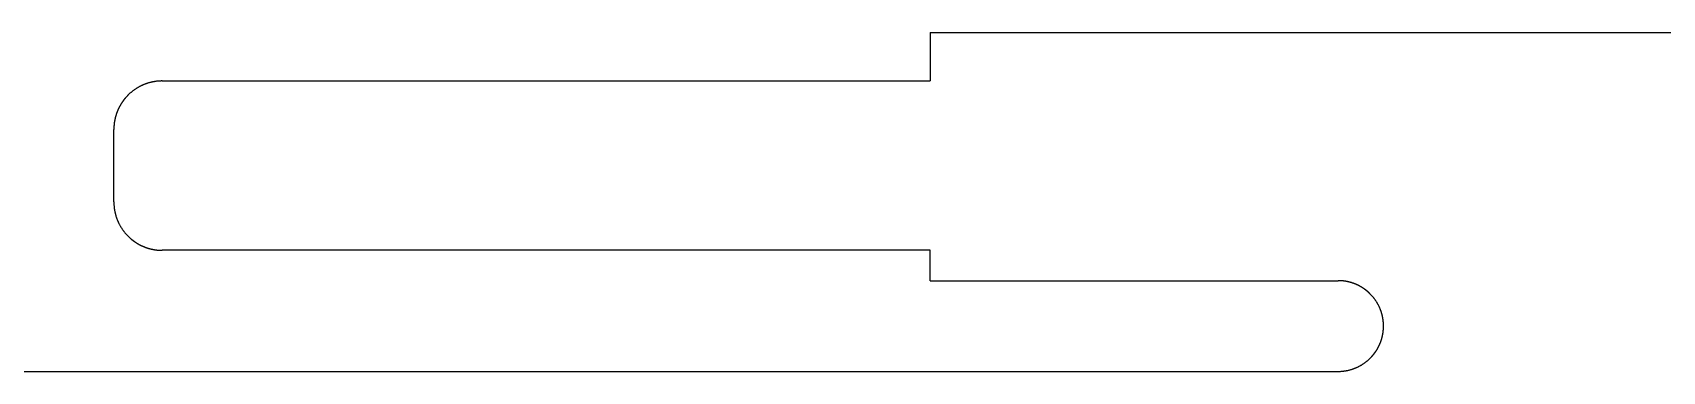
# Model space of a CAD drawing. Header units: millimetres. Extents: x -11 to 340, y -118 to 18.
# Drawn here: x 134.46 to 161.41, y 12.28 to 17.88 of the extents above; entities that cross this region are included whole.
import ezdxf

# ---------------------------------------------------------------- set-up
doc = ezdxf.new("R2010")
doc.units = ezdxf.units.MM
doc.header["$MEASUREMENT"] = 0
doc.layers.add('BLACK', color=7, linetype='CONTINUOUS')

msp = doc.modelspace()

# ---------------------------------------------------------------- linework, layer by layer
at = {"layer": 'BLACK', "linetype": 'Continuous'}
for p, q in [((149.3, 17.882529), (149.3, 17.082529)), ((149.3, 17.882529), (179.3, 17.882529)), ((136.216927, 16.985022), (136.209935, 16.981156)), ((136.223955, 16.988817), (136.216927, 16.985022)), ((136.231019, 16.992541), (136.223955, 16.988817)), ((136.238118, 16.996192), (136.231019, 16.992541)), ((136.245252, 16.999772), (136.238118, 16.996192)), ((136.25242, 17.00328), (136.245252, 16.999772)), ((136.259621, 17.006714), (136.25242, 17.00328)), ((136.266854, 17.010076), (136.259621, 17.006714)), ((136.274119, 17.013364), (136.266854, 17.010076)), ((136.281416, 17.016579), (136.274119, 17.013364)), ((136.288743, 17.01972), (136.281416, 17.016579)), ((136.2961, 17.022786), (136.288743, 17.01972)), ((136.303486, 17.025779), (136.2961, 17.022786)), ((136.310901, 17.028696), (136.303486, 17.025779)), ((136.318343, 17.031539), (136.310901, 17.028696)), ((136.325813, 17.034307), (136.318343, 17.031539)), ((136.33331, 17.036999), (136.325813, 17.034307)), ((136.340832, 17.039616), (136.33331, 17.036999)), ((136.34838, 17.042157), (136.340832, 17.039616)), ((136.355953, 17.044622), (136.34838, 17.042157)), ((136.36355, 17.047011), (136.355953, 17.044622)), ((136.37117, 17.049323), (136.36355, 17.047011)), ((136.378814, 17.051559), (136.37117, 17.049323)), ((136.38648, 17.053718), (136.378814, 17.051559)), ((136.394167, 17.055801), (136.38648, 17.053718)), ((136.401876, 17.057806), (136.394167, 17.055801)), ((136.409606, 17.059734), (136.401876, 17.057806)), ((136.417356, 17.061585), (136.409606, 17.059734)), ((136.425125, 17.063358), (136.417356, 17.061585)), ((136.432913, 17.065054), (136.425125, 17.063358)), ((136.44072, 17.066672), (136.432913, 17.065054)), ((136.448545, 17.068212), (136.44072, 17.066672)), ((136.456388, 17.069674), (136.448545, 17.068212)), ((136.464247, 17.071058), (136.456388, 17.069674)), ((136.472123, 17.072364), (136.464247, 17.071058)), ((136.480015, 17.073591), (136.472123, 17.072364)), ((136.487922, 17.07474), (136.480015, 17.073591)), ((136.495845, 17.07581), (136.487922, 17.07474)), ((136.503782, 17.076802), (136.495845, 17.07581)), ((136.511733, 17.077715), (136.503782, 17.076802)), ((136.519697, 17.078549), (136.511733, 17.077715)), ((136.527675, 17.079304), (136.519697, 17.078549)), ((136.535666, 17.07998), (136.527675, 17.079304)), ((136.543669, 17.080576), (136.535666, 17.07998)), ((136.551684, 17.081094), (136.543669, 17.080576)), ((136.55971, 17.081532), (136.551684, 17.081094)), ((136.567747, 17.081891), (136.55971, 17.081532)), ((136.575796, 17.08217), (136.567747, 17.081891)), ((136.583854, 17.082369), (136.575796, 17.08217)), ((136.591922, 17.082489), (136.583854, 17.082369)), ((136.6, 17.082529), (136.591922, 17.082489)), ((136.6, 17.082529), (149.3, 17.082529)), ((135.926695, 16.714751), (135.924538, 16.711379)), ((135.928869, 16.718113), (135.926695, 16.714751)), ((135.93106, 16.721464), (135.928869, 16.718113)), ((135.933269, 16.724805), (135.93106, 16.721464)), ((135.935494, 16.728134), (135.933269, 16.724805)), ((135.937736, 16.731453), (135.935494, 16.728134)), ((135.939994, 16.73476), (135.937736, 16.731453)), ((135.94227, 16.738058), (135.939994, 16.73476)), ((135.944562, 16.741343), (135.94227, 16.738058)), ((135.946871, 16.744618), (135.944562, 16.741343)), ((135.949196, 16.747881), (135.946871, 16.744618)), ((135.951538, 16.751133), (135.949196, 16.747881)), ((135.953896, 16.754373), (135.951538, 16.751133)), ((135.95627, 16.757602), (135.953896, 16.754373)), ((135.958661, 16.760819), (135.95627, 16.757602)), ((135.961068, 16.764025), (135.958661, 16.760819)), ((135.963491, 16.767218), (135.961068, 16.764025)), ((135.96593, 16.7704), (135.963491, 16.767218)), ((135.968385, 16.773569), (135.96593, 16.7704)), ((135.970856, 16.776727), (135.968385, 16.773569)), ((135.973343, 16.779873), (135.970856, 16.776727)), ((135.975846, 16.783006), (135.973343, 16.779873)), ((135.978364, 16.786127), (135.975846, 16.783006)), ((135.980899, 16.789235), (135.978364, 16.786127)), ((135.983448, 16.792331), (135.980899, 16.789235)), ((135.986014, 16.795415), (135.983448, 16.792331)), ((135.988594, 16.798485), (135.986014, 16.795415)), ((135.991191, 16.801543), (135.988594, 16.798485)), ((135.993802, 16.804588), (135.991191, 16.801543)), ((135.996429, 16.80762), (135.993802, 16.804588)), ((135.999071, 16.810639), (135.996429, 16.80762)), ((136.001728, 16.813645), (135.999071, 16.810639)), ((136.0044, 16.816638), (136.001728, 16.813645)), ((136.007087, 16.819617), (136.0044, 16.816638)), ((136.009789, 16.822583), (136.007087, 16.819617)), ((136.012506, 16.825536), (136.009789, 16.822583)), ((136.015237, 16.828475), (136.012506, 16.825536)), ((136.017984, 16.831401), (136.015237, 16.828475)), ((136.020744, 16.834312), (136.017984, 16.831401)), ((136.02352, 16.83721), (136.020744, 16.834312)), ((136.026309, 16.840095), (136.02352, 16.83721)), ((136.029113, 16.842965), (136.026309, 16.840095)), ((136.031931, 16.845821), (136.029113, 16.842965)), ((136.03761, 16.851491), (136.031931, 16.845821)), ((136.043346, 16.857104), (136.03761, 16.851491)), ((136.049136, 16.86266), (136.043346, 16.857104)), ((136.054982, 16.868157), (136.049136, 16.86266)), ((136.060881, 16.873595), (136.054982, 16.868157)), ((136.066834, 16.878974), (136.060881, 16.873595)), ((136.07284, 16.884292), (136.066834, 16.878974)), ((136.078898, 16.889551), (136.07284, 16.884292)), ((136.085007, 16.894747), (136.078898, 16.889551)), ((136.091168, 16.899882), (136.085007, 16.894747)), ((136.097378, 16.904955), (136.091168, 16.899882)), ((136.103638, 16.909965), (136.097378, 16.904955)), ((136.109946, 16.914911), (136.103638, 16.909965)), ((136.116302, 16.919793), (136.109946, 16.914911)), ((136.122706, 16.924611), (136.116302, 16.919793)), ((136.129156, 16.929364), (136.122706, 16.924611)), ((136.135653, 16.934051), (136.129156, 16.929364)), ((136.142194, 16.938673), (136.135653, 16.934051)), ((136.14878, 16.943227), (136.142194, 16.938673)), ((136.155409, 16.947715), (136.14878, 16.943227)), ((136.162082, 16.952136), (136.155409, 16.947715)), ((136.168797, 16.956489), (136.162082, 16.952136)), ((136.175553, 16.960773), (136.168797, 16.956489)), ((136.182351, 16.964989), (136.175553, 16.960773)), ((136.189188, 16.969135), (136.182351, 16.964989)), ((136.196065, 16.973212), (136.189188, 16.969135)), ((136.202981, 16.977219), (136.196065, 16.973212)), ((136.209935, 16.981156), (136.202981, 16.977219)), ((135.816843, 16.446614), (135.816038, 16.442703)), ((135.817667, 16.450518), (135.816843, 16.446614)), ((135.818511, 16.454419), (135.817667, 16.450518)), ((135.819374, 16.458313), (135.818511, 16.454419)), ((135.820257, 16.462205), (135.819374, 16.458313)), ((135.821159, 16.46609), (135.820257, 16.462205)), ((135.82208, 16.469972), (135.821159, 16.46609)), ((135.823021, 16.473846), (135.82208, 16.469972)), ((135.823981, 16.477718), (135.823021, 16.473846)), ((135.824961, 16.481583), (135.823981, 16.477718)), ((135.82596, 16.485444), (135.824961, 16.481583)), ((135.826978, 16.489298), (135.82596, 16.485444)), ((135.828015, 16.493149), (135.826978, 16.489298)), ((135.829072, 16.496992), (135.828015, 16.493149)), ((135.830148, 16.500832), (135.829072, 16.496992)), ((135.831243, 16.504664), (135.830148, 16.500832)), ((135.832358, 16.508493), (135.831243, 16.504664)), ((135.833491, 16.512314), (135.832358, 16.508493)), ((135.834644, 16.516131), (135.833491, 16.512314)), ((135.835816, 16.51994), (135.834644, 16.516131)), ((135.837007, 16.523746), (135.835816, 16.51994)), ((135.838217, 16.527543), (135.837007, 16.523746)), ((135.839447, 16.531336), (135.838217, 16.527543)), ((135.840695, 16.535121), (135.839447, 16.531336)), ((135.841962, 16.538902), (135.840695, 16.535121)), ((135.843248, 16.542674), (135.841962, 16.538902)), ((135.844554, 16.546442), (135.843248, 16.542674)), ((135.845878, 16.550201), (135.844554, 16.546442)), ((135.847221, 16.553956), (135.845878, 16.550201)), ((135.848583, 16.557703), (135.847221, 16.553956)), ((135.849964, 16.561444), (135.848583, 16.557703)), ((135.851364, 16.565177), (135.849964, 16.561444)), ((135.852782, 16.568905), (135.851364, 16.565177)), ((135.854219, 16.572624), (135.852782, 16.568905)), ((135.855676, 16.576338), (135.854219, 16.572624)), ((135.85715, 16.580042), (135.855676, 16.576338)), ((135.858644, 16.583742), (135.85715, 16.580042)), ((135.860156, 16.587432), (135.858644, 16.583742)), ((135.861687, 16.591117), (135.860156, 16.587432)), ((135.863236, 16.594793), (135.861687, 16.591117)), ((135.864804, 16.598462), (135.863236, 16.594793)), ((135.86639, 16.602123), (135.864804, 16.598462)), ((135.867995, 16.605777), (135.86639, 16.602123)), ((135.869618, 16.609422), (135.867995, 16.605777)), ((135.87126, 16.613061), (135.869618, 16.609422)), ((135.87292, 16.61669), (135.87126, 16.613061)), ((135.874598, 16.620313), (135.87292, 16.61669)), ((135.876295, 16.623926), (135.874598, 16.620313)), ((135.87801, 16.627532), (135.876295, 16.623926)), ((135.879743, 16.631129), (135.87801, 16.627532)), ((135.881495, 16.634719), (135.879743, 16.631129)), ((135.883264, 16.638298), (135.881495, 16.634719)), ((135.885052, 16.641871), (135.883264, 16.638298)), ((135.886857, 16.645434), (135.885052, 16.641871)), ((135.888681, 16.648989), (135.886857, 16.645434)), ((135.890522, 16.652534), (135.888681, 16.648989)), ((135.892382, 16.656071), (135.890522, 16.652534)), ((135.894259, 16.659599), (135.892382, 16.656071)), ((135.896155, 16.663118), (135.894259, 16.659599)), ((135.898068, 16.666627), (135.896155, 16.663118)), ((135.899999, 16.670128), (135.898068, 16.666627)), ((135.901948, 16.673619), (135.899999, 16.670128)), ((135.903914, 16.677101), (135.901948, 16.673619)), ((135.905898, 16.680572), (135.903914, 16.677101)), ((135.9079, 16.684036), (135.905898, 16.680572)), ((135.909918, 16.687488), (135.9079, 16.684036)), ((135.911955, 16.690931), (135.909918, 16.687488)), ((135.914008, 16.694364), (135.911955, 16.690931)), ((135.91608, 16.697788), (135.914008, 16.694364)), ((135.918168, 16.7012), (135.91608, 16.697788)), ((135.920274, 16.704604), (135.918168, 16.7012)), ((135.922397, 16.707996), (135.920274, 16.704604)), ((135.924538, 16.711379), (135.922397, 16.707996)), ((135.800014, 16.287302), (135.8, 16.283257)), ((135.8, 16.283257), (135.8, 16.282529)), ((135.8, 15.082529), (135.8, 16.282529)), ((135.800048, 16.291343), (135.800014, 16.287302)), ((135.800101, 16.295384), (135.800048, 16.291343)), ((135.800175, 16.29942), (135.800101, 16.295384)), ((135.800268, 16.303456), (135.800175, 16.29942)), ((135.800382, 16.307487), (135.800268, 16.303456)), ((135.800515, 16.311518), (135.800382, 16.307487)), ((135.800669, 16.315544), (135.800515, 16.311518)), ((135.800842, 16.31957), (135.800669, 16.315544)), ((135.801036, 16.32359), (135.800842, 16.31957)), ((135.801249, 16.327611), (135.801036, 16.32359)), ((135.801482, 16.331625), (135.801249, 16.327611)), ((135.801735, 16.33564), (135.801482, 16.331625)), ((135.802008, 16.339649), (135.801735, 16.33564)), ((135.802301, 16.343657), (135.802008, 16.339649)), ((135.802613, 16.34766), (135.802301, 16.343657)), ((135.802946, 16.351663), (135.802613, 16.34766)), ((135.803298, 16.35566), (135.802946, 16.351663)), ((135.80367, 16.359656), (135.803298, 16.35566)), ((135.804062, 16.363646), (135.80367, 16.359656)), ((135.804474, 16.367635), (135.804062, 16.363646)), ((135.804905, 16.371619), (135.804474, 16.367635)), ((135.805356, 16.375602), (135.804905, 16.371619)), ((135.805827, 16.379578), (135.805356, 16.375602)), ((135.806318, 16.383554), (135.805827, 16.379578)), ((135.806828, 16.387524), (135.806318, 16.383554)), ((135.807358, 16.391492), (135.806828, 16.387524)), ((135.807908, 16.395454), (135.807358, 16.391492)), ((135.808478, 16.399415), (135.807908, 16.395454)), ((135.809067, 16.40337), (135.808478, 16.399415)), ((135.809676, 16.407323), (135.809067, 16.40337)), ((135.810304, 16.41127), (135.809676, 16.407323)), ((135.810953, 16.415215), (135.810304, 16.41127)), ((135.81162, 16.419153), (135.810953, 16.415215)), ((135.812308, 16.42309), (135.81162, 16.419153)), ((135.813015, 16.427021), (135.812308, 16.42309)), ((135.813742, 16.430949), (135.813015, 16.427021)), ((135.814487, 16.434871), (135.813742, 16.430949)), ((135.815253, 16.43879), (135.814487, 16.434871)), ((135.816038, 16.442703), (135.815253, 16.43879)), ((135.8, 15.082529), (135.80004, 15.074451)), ((135.80004, 15.074451), (135.80016, 15.066383)), ((135.80016, 15.066383), (135.800359, 15.058325)), ((135.800359, 15.058325), (135.800638, 15.050276)), ((135.800638, 15.050276), (135.800997, 15.042239)), ((135.800997, 15.042239), (135.801435, 15.034213)), ((135.801435, 15.034213), (135.801953, 15.026198)), ((135.801953, 15.026198), (135.802549, 15.018195)), ((135.802549, 15.018195), (135.803225, 15.010204)), ((135.803225, 15.010204), (135.80398, 15.002226)), ((135.80398, 15.002226), (135.804814, 14.994262)), ((135.804814, 14.994262), (135.805727, 14.986311)), ((135.805727, 14.986311), (135.806719, 14.978374)), ((135.806719, 14.978374), (135.807789, 14.970451)), ((135.807789, 14.970451), (135.808938, 14.962544)), ((135.808938, 14.962544), (135.810165, 14.954652)), ((135.810165, 14.954652), (135.811471, 14.946776)), ((135.811471, 14.946776), (135.812855, 14.938917)), ((135.812855, 14.938917), (135.814317, 14.931074)), ((135.814317, 14.931074), (135.815857, 14.923249)), ((135.815857, 14.923249), (135.817475, 14.915442)), ((135.817475, 14.915442), (135.819171, 14.907654)), ((135.819171, 14.907654), (135.820944, 14.899884)), ((135.820944, 14.899884), (135.822795, 14.892135)), ((135.822795, 14.892135), (135.824723, 14.884405)), ((135.824723, 14.884405), (135.826728, 14.876696)), ((135.826728, 14.876696), (135.828811, 14.869008)), ((135.828811, 14.869008), (135.83097, 14.861343)), ((135.83097, 14.861343), (135.833206, 14.853699)), ((135.833206, 14.853699), (135.835518, 14.846079)), ((135.835518, 14.846079), (135.837907, 14.838482)), ((135.837907, 14.838482), (135.840372, 14.830909)), ((135.840372, 14.830909), (135.842913, 14.823361)), ((135.842913, 14.823361), (135.84553, 14.815839)), ((135.84553, 14.815839), (135.848222, 14.808342)), ((135.848222, 14.808342), (135.85099, 14.800872)), ((135.85099, 14.800872), (135.853833, 14.79343)), ((135.853833, 14.79343), (135.85675, 14.786015)), ((135.85675, 14.786015), (135.859743, 14.778629)), ((135.859743, 14.778629), (135.862809, 14.771272)), ((135.862809, 14.771272), (135.86595, 14.763945)), ((135.86595, 14.763945), (135.869165, 14.756648)), ((135.869165, 14.756648), (135.872453, 14.749383)), ((135.872453, 14.749383), (135.875815, 14.74215)), ((135.875815, 14.74215), (135.879249, 14.734949)), ((135.879249, 14.734949), (135.882757, 14.727781)), ((135.882757, 14.727781), (135.886337, 14.720647)), ((135.886337, 14.720647), (135.889988, 14.713548)), ((135.889988, 14.713548), (135.893712, 14.706484)), ((135.893712, 14.706484), (135.897507, 14.699456)), ((135.897507, 14.699456), (135.901373, 14.692464)), ((135.901373, 14.692464), (135.90531, 14.68551)), ((135.90531, 14.68551), (135.909317, 14.678594)), ((135.909317, 14.678594), (135.913394, 14.671717)), ((135.913394, 14.671717), (135.91754, 14.66488)), ((135.91754, 14.66488), (135.921756, 14.658082)), ((135.921756, 14.658082), (135.92604, 14.651326)), ((135.92604, 14.651326), (135.930393, 14.644611)), ((135.930393, 14.644611), (135.934814, 14.637938)), ((135.934814, 14.637938), (135.939301, 14.631309)), ((135.939301, 14.631309), (135.943856, 14.624723)), ((135.943856, 14.624723), (135.948478, 14.618182)), ((135.948478, 14.618182), (135.953165, 14.611685)), ((135.953165, 14.611685), (135.957918, 14.605235)), ((135.957918, 14.605235), (135.962736, 14.598832)), ((135.962736, 14.598832), (135.967618, 14.592475)), ((135.967618, 14.592475), (135.972564, 14.586167)), ((135.972564, 14.586167), (135.977574, 14.579907)), ((135.977574, 14.579907), (135.982647, 14.573697)), ((135.982647, 14.573697), (135.987782, 14.567537)), ((135.987782, 14.567537), (135.992978, 14.561427)), ((135.992978, 14.561427), (135.998236, 14.555369)), ((135.998236, 14.555369), (136.003555, 14.549363)), ((136.003555, 14.549363), (136.008934, 14.54341)), ((136.008934, 14.54341), (136.014372, 14.537511)), ((136.014372, 14.537511), (136.019869, 14.531665)), ((136.019869, 14.531665), (136.025425, 14.525875)), ((136.025425, 14.525875), (136.031038, 14.52014)), ((136.031038, 14.52014), (136.036708, 14.514461)), ((136.036708, 14.514461), (136.039564, 14.511642)), ((136.039564, 14.511642), (136.042434, 14.508838)), ((136.042434, 14.508838), (136.045318, 14.506049)), ((136.045318, 14.506049), (136.048217, 14.503273)), ((136.048217, 14.503273), (136.051128, 14.500513)), ((136.051128, 14.500513), (136.054054, 14.497766)), ((136.054054, 14.497766), (136.056993, 14.495035)), ((136.056993, 14.495035), (136.059946, 14.492318)), ((136.059946, 14.492318), (136.062912, 14.489616)), ((136.062912, 14.489616), (136.065891, 14.486929)), ((136.065891, 14.486929), (136.068884, 14.484257)), ((136.068884, 14.484257), (136.07189, 14.4816)), ((136.07189, 14.4816), (136.074909, 14.478958)), ((136.074909, 14.478958), (136.077941, 14.476331)), ((136.077941, 14.476331), (136.080986, 14.47372)), ((136.080986, 14.47372), (136.084044, 14.471123)), ((136.084044, 14.471123), (136.087114, 14.468543)), ((136.087114, 14.468543), (136.090198, 14.465977)), ((136.090198, 14.465977), (136.093294, 14.463428)), ((136.093294, 14.463428), (136.096402, 14.460893)), ((136.096402, 14.460893), (136.099523, 14.458375)), ((136.099523, 14.458375), (136.102656, 14.455872)), ((136.102656, 14.455872), (136.105802, 14.453385)), ((136.105802, 14.453385), (136.108959, 14.450914)), ((136.108959, 14.450914), (136.112129, 14.448459)), ((136.112129, 14.448459), (136.115311, 14.44602)), ((136.115311, 14.44602), (136.118504, 14.443597)), ((136.118504, 14.443597), (136.12171, 14.44119)), ((136.12171, 14.44119), (136.124927, 14.438799)), ((136.124927, 14.438799), (136.128156, 14.436425)), ((136.128156, 14.436425), (136.131396, 14.434067)), ((136.131396, 14.434067), (136.134648, 14.431725)), ((136.134648, 14.431725), (136.137911, 14.4294)), ((136.137911, 14.4294), (136.141186, 14.427091)), ((136.141186, 14.427091), (136.144471, 14.424799)), ((136.144471, 14.424799), (136.147769, 14.422523)), ((136.147769, 14.422523), (136.151076, 14.420265)), ((136.151076, 14.420265), (136.154395, 14.418023)), ((136.154395, 14.418023), (136.157724, 14.415798)), ((136.157724, 14.415798), (136.161065, 14.413589)), ((136.161065, 14.413589), (136.164416, 14.411398)), ((136.164416, 14.411398), (136.167778, 14.409224)), ((136.167778, 14.409224), (136.17115, 14.407067)), ((136.17115, 14.407067), (136.174533, 14.404926)), ((136.174533, 14.404926), (136.177925, 14.402804)), ((136.177925, 14.402804), (136.181329, 14.400697)), ((136.181329, 14.400697), (136.184741, 14.398609)), ((136.184741, 14.398609), (136.188165, 14.396538)), ((136.188165, 14.396538), (136.191598, 14.394484)), ((136.191598, 14.394484), (136.195041, 14.392447)), ((136.195041, 14.392447), (136.198493, 14.390429)), ((136.198493, 14.390429), (136.201957, 14.388427)), ((136.201957, 14.388427), (136.205428, 14.386443)), ((136.205428, 14.386443), (136.20891, 14.384477)), ((136.20891, 14.384477), (136.212401, 14.382528)), ((136.212401, 14.382528), (136.215902, 14.380597)), ((136.215902, 14.380597), (136.219411, 14.378684)), ((136.219411, 14.378684), (136.22293, 14.376789)), ((136.22293, 14.376789), (136.226457, 14.374911)), ((136.226457, 14.374911), (136.229995, 14.373051)), ((136.229995, 14.373051), (136.23354, 14.37121)), ((136.23354, 14.37121), (136.237095, 14.369386)), ((136.237095, 14.369386), (136.240658, 14.367581)), ((136.240658, 14.367581), (136.244231, 14.365793)), ((136.244231, 14.365793), (136.24781, 14.364024)), ((136.24781, 14.364024), (136.2514, 14.362272)), ((136.2514, 14.362272), (136.254997, 14.360539)), ((136.254997, 14.360539), (136.258603, 14.358824)), ((136.258603, 14.358824), (136.262216, 14.357127)), ((136.262216, 14.357127), (136.265839, 14.355449)), ((136.265839, 14.355449), (136.269468, 14.353789)), ((136.269468, 14.353789), (136.273107, 14.352147)), ((136.273107, 14.352147), (136.276752, 14.350524)), ((136.276752, 14.350524), (136.280406, 14.348919)), ((136.280406, 14.348919), (136.284067, 14.347333)), ((136.284067, 14.347333), (136.287736, 14.345765)), ((136.287736, 14.345765), (136.291412, 14.344216)), ((136.291412, 14.344216), (136.295097, 14.342685)), ((136.295097, 14.342685), (136.298787, 14.341173)), ((136.298787, 14.341173), (136.302487, 14.339679)), ((136.302487, 14.339679), (136.306191, 14.338205)), ((136.306191, 14.338205), (136.309905, 14.336748)), ((136.309905, 14.336748), (136.313624, 14.335311)), ((136.313624, 14.335311), (136.317352, 14.333893)), ((136.317352, 14.333893), (136.321085, 14.332493)), ((136.321085, 14.332493), (136.324826, 14.331112)), ((136.324826, 14.331112), (136.328573, 14.32975)), ((136.328573, 14.32975), (136.332328, 14.328407)), ((136.332328, 14.328407), (136.336087, 14.327083)), ((136.336087, 14.327083), (136.339855, 14.325777)), ((136.339855, 14.325777), (136.343627, 14.324491)), ((136.343627, 14.324491), (136.347408, 14.323224)), ((136.347408, 14.323224), (136.351193, 14.321976)), ((136.351193, 14.321976), (136.354986, 14.320746)), ((136.354986, 14.320746), (136.358783, 14.319536)), ((136.358783, 14.319536), (136.362589, 14.318345)), ((136.362589, 14.318345), (136.366398, 14.317173)), ((136.366398, 14.317173), (136.370215, 14.31602)), ((136.370215, 14.31602), (136.374036, 14.314887)), ((136.374036, 14.314887), (136.377865, 14.313772)), ((136.377865, 14.313772), (136.381697, 14.312677)), ((136.381697, 14.312677), (136.385537, 14.311601)), ((136.385537, 14.311601), (136.38938, 14.310544)), ((136.38938, 14.310544), (136.393231, 14.309507)), ((136.393231, 14.309507), (136.397085, 14.308489)), ((136.397085, 14.308489), (136.400946, 14.30749)), ((136.400946, 14.30749), (136.404811, 14.30651)), ((136.404811, 14.30651), (136.408683, 14.30555)), ((136.408683, 14.30555), (136.412557, 14.304609)), ((136.412557, 14.304609), (136.416439, 14.303688)), ((136.416439, 14.303688), (136.420324, 14.302786)), ((136.420324, 14.302786), (136.424216, 14.301903)), ((136.424216, 14.301903), (136.42811, 14.30104)), ((136.42811, 14.30104), (136.432012, 14.300196)), ((136.432012, 14.300196), (136.435915, 14.299372)), ((136.435915, 14.299372), (136.439826, 14.298567)), ((136.439826, 14.298567), (136.443739, 14.297782)), ((136.443739, 14.297782), (136.447658, 14.297016)), ((136.447658, 14.297016), (136.45158, 14.296271)), ((136.45158, 14.296271), (136.455508, 14.295544)), ((136.455508, 14.295544), (136.459439, 14.294837)), ((136.459439, 14.294837), (136.463376, 14.294149)), ((136.463376, 14.294149), (136.467314, 14.293482)), ((136.467314, 14.293482), (136.471259, 14.292833)), ((136.471259, 14.292833), (136.475206, 14.292205)), ((136.475206, 14.292205), (136.479159, 14.291596)), ((136.479159, 14.291596), (136.483114, 14.291007)), ((136.483114, 14.291007), (136.487075, 14.290437)), ((136.487075, 14.290437), (136.491037, 14.289887)), ((136.491037, 14.289887), (136.495005, 14.289357)), ((136.495005, 14.289357), (136.498975, 14.288847)), ((136.498975, 14.288847), (136.502951, 14.288356)), ((136.502951, 14.288356), (136.506927, 14.287885)), ((136.506927, 14.287885), (136.51091, 14.287434)), ((136.51091, 14.287434), (136.514894, 14.287003)), ((136.514894, 14.287003), (136.518883, 14.286591)), ((136.518883, 14.286591), (136.522873, 14.286199)), ((136.522873, 14.286199), (136.526869, 14.285827)), ((136.526869, 14.285827), (136.530866, 14.285475)), ((136.530866, 14.285475), (136.534869, 14.285142)), ((136.534869, 14.285142), (136.538872, 14.28483)), ((136.538872, 14.28483), (136.54288, 14.284537)), ((136.54288, 14.284537), (136.546889, 14.284264)), ((136.546889, 14.284264), (136.550904, 14.284011)), ((136.550904, 14.284011), (136.554919, 14.283778)), ((136.554919, 14.283778), (136.558939, 14.283565)), ((136.558939, 14.283565), (136.562959, 14.283371)), ((136.562959, 14.283371), (136.566985, 14.283198)), ((136.566985, 14.283198), (136.571011, 14.283044)), ((136.571011, 14.283044), (136.575042, 14.282911)), ((136.575042, 14.282911), (136.579073, 14.282797)), ((136.579073, 14.282797), (136.583109, 14.282704)), ((136.583109, 14.282704), (136.587145, 14.28263)), ((136.587145, 14.28263), (136.591186, 14.282577)), ((136.591186, 14.282577), (136.595227, 14.282543)), ((136.595227, 14.282543), (136.599272, 14.282529)), ((136.599272, 14.282529), (136.6, 14.282529)), ((149.3, 14.282529), (136.6, 14.282529)), ((149.3, 13.78), (149.3, 14.282529)), ((149.3, 13.78), (156.05, 13.78)), ((156.050797, 13.78), (156.05, 13.78)), ((156.054714, 13.779985), (156.050797, 13.78)), ((156.058626, 13.779951), (156.054714, 13.779985)), ((156.062539, 13.779897), (156.058626, 13.779951)), ((156.066447, 13.779823), (156.062539, 13.779897)), ((156.070354, 13.779729), (156.066447, 13.779823)), ((156.074257, 13.779615), (156.070354, 13.779729)), ((156.078159, 13.779481), (156.074257, 13.779615)), ((156.082056, 13.779327), (156.078159, 13.779481)), ((156.085954, 13.779153), (156.082056, 13.779327)), ((156.089846, 13.77896), (156.085954, 13.779153)), ((156.093737, 13.778746), (156.089846, 13.77896)), ((156.097623, 13.778512), (156.093737, 13.778746)), ((156.101509, 13.778259), (156.097623, 13.778512)), ((156.10539, 13.777986), (156.101509, 13.778259)), ((156.10927, 13.777692), (156.10539, 13.777986)), ((156.113144, 13.777379), (156.10927, 13.777692)), ((156.117018, 13.777047), (156.113144, 13.777379)), ((156.120886, 13.776694), (156.117018, 13.777047)), ((156.124753, 13.776321), (156.120886, 13.776694)), ((156.128614, 13.775929), (156.124753, 13.776321)), ((156.132475, 13.775517), (156.128614, 13.775929)), ((156.13633, 13.775085), (156.132475, 13.775517)), ((156.140183, 13.774634), (156.13633, 13.775085)), ((156.144031, 13.774162), (156.140183, 13.774634)), ((156.147878, 13.773671), (156.144031, 13.774162)), ((156.151718, 13.77316), (156.147878, 13.773671)), ((156.155558, 13.77263), (156.151718, 13.77316)), ((156.159391, 13.77208), (156.155558, 13.77263)), ((156.163222, 13.77151), (156.159391, 13.77208)), ((156.167048, 13.77092), (156.163222, 13.77151)), ((156.170871, 13.770311), (156.167048, 13.77092)), ((156.174689, 13.769682), (156.170871, 13.770311)), ((156.178504, 13.769034), (156.174689, 13.769682)), ((156.182313, 13.768366), (156.178504, 13.769034)), ((156.186121, 13.767678), (156.182313, 13.768366)), ((156.189921, 13.766971), (156.186121, 13.767678)), ((156.19372, 13.766244), (156.189921, 13.766971)), ((156.197512, 13.765498), (156.19372, 13.766244)), ((156.201301, 13.764732), (156.197512, 13.765498)), ((156.205084, 13.763947), (156.201301, 13.764732)), ((156.208865, 13.763142), (156.205084, 13.763947)), ((156.212638, 13.762318), (156.208865, 13.763142)), ((156.216409, 13.761474), (156.212638, 13.762318)), ((156.220173, 13.760611), (156.216409, 13.761474)), ((156.223934, 13.759728), (156.220173, 13.760611)), ((156.227688, 13.758826), (156.223934, 13.759728)), ((156.23144, 13.757904), (156.227688, 13.758826)), ((156.235183, 13.756964), (156.23144, 13.757904)), ((156.238924, 13.756004), (156.235183, 13.756964)), ((156.242658, 13.755024), (156.238924, 13.756004)), ((156.246388, 13.754025), (156.242658, 13.755024)), ((156.250111, 13.753008), (156.246388, 13.754025)), ((156.25383, 13.75197), (156.250111, 13.753008)), ((156.257542, 13.750914), (156.25383, 13.75197)), ((156.26125, 13.749838), (156.257542, 13.750914)), ((156.26495, 13.748743), (156.26125, 13.749838)), ((156.268647, 13.747629), (156.26495, 13.748743)), ((156.272336, 13.746496), (156.268647, 13.747629)), ((156.276021, 13.745343), (156.272336, 13.746496)), ((156.279697, 13.744172), (156.276021, 13.745343)), ((156.28337, 13.742981), (156.279697, 13.744172)), ((156.287035, 13.741772), (156.28337, 13.742981)), ((156.290695, 13.740543), (156.287035, 13.741772)), ((156.294347, 13.739296), (156.290695, 13.740543)), ((156.297994, 13.738029), (156.294347, 13.739296)), ((156.301633, 13.736744), (156.297994, 13.738029)), ((156.305268, 13.735439), (156.301633, 13.736744)), ((156.308894, 13.734116), (156.305268, 13.735439)), ((156.312515, 13.732774), (156.308894, 13.734116)), ((156.316127, 13.731413), (156.312515, 13.732774)), ((156.319734, 13.730033), (156.316127, 13.731413)), ((156.323332, 13.728635), (156.319734, 13.730033)), ((156.326926, 13.727218), (156.323332, 13.728635)), ((156.33051, 13.725782), (156.326926, 13.727218)), ((156.334088, 13.724327), (156.33051, 13.725782)), ((156.337658, 13.722854), (156.334088, 13.724327)), ((156.341222, 13.721362), (156.337658, 13.722854)), ((156.344777, 13.719852), (156.341222, 13.721362)), ((156.348326, 13.718323), (156.344777, 13.719852)), ((156.351865, 13.716776), (156.348326, 13.718323)), ((156.355399, 13.715209), (156.351865, 13.716776)), ((156.358922, 13.713625), (156.355399, 13.715209)), ((156.36244, 13.712022), (156.358922, 13.713625)), ((156.365948, 13.710402), (156.36244, 13.712022)), ((156.36945, 13.708762), (156.365948, 13.710402)), ((156.372941, 13.707105), (156.36945, 13.708762)), ((156.376426, 13.705428), (156.372941, 13.707105)), ((156.379901, 13.703735), (156.376426, 13.705428)), ((156.383369, 13.702022), (156.379901, 13.703735)), ((156.386827, 13.700292), (156.383369, 13.702022)), ((156.390278, 13.698543), (156.386827, 13.700292)), ((156.393719, 13.696777), (156.390278, 13.698543)), ((156.397153, 13.694993), (156.393719, 13.696777)), ((156.400576, 13.693191), (156.397153, 13.694993)), ((156.403991, 13.69137), (156.400576, 13.693191)), ((156.407396, 13.689533), (156.403991, 13.69137)), ((156.410793, 13.687676), (156.407396, 13.689533)), ((156.41418, 13.685803), (156.410793, 13.687676)), ((156.417558, 13.683912), (156.41418, 13.685803)), ((156.420926, 13.682003), (156.417558, 13.683912)), ((156.424286, 13.680076), (156.420926, 13.682003)), ((156.427634, 13.678132), (156.424286, 13.680076)), ((156.430974, 13.676171), (156.427634, 13.678132)), ((156.434303, 13.674192), (156.430974, 13.676171)), ((156.437624, 13.672195), (156.434303, 13.674192)), ((156.440933, 13.670182), (156.437624, 13.672195)), ((156.444233, 13.66815), (156.440933, 13.670182)), ((156.447522, 13.666102), (156.444233, 13.66815)), ((156.450802, 13.664037), (156.447522, 13.666102)), ((156.45407, 13.661954), (156.450802, 13.664037)), ((156.457329, 13.659854), (156.45407, 13.661954)), ((156.460577, 13.657738), (156.457329, 13.659854)), ((156.463814, 13.655604), (156.460577, 13.657738)), ((156.46704, 13.653454), (156.463814, 13.655604)), ((156.470256, 13.651286), (156.46704, 13.653454)), ((156.473461, 13.649102), (156.470256, 13.651286)), ((156.476655, 13.646901), (156.473461, 13.649102)), ((156.479837, 13.644684), (156.476655, 13.646901)), ((156.483009, 13.64245), (156.479837, 13.644684)), ((156.486169, 13.6402), (156.483009, 13.64245)), ((156.489318, 13.637932), (156.486169, 13.6402)), ((156.492455, 13.635649), (156.489318, 13.637932)), ((156.495581, 13.633349), (156.492455, 13.635649)), ((156.498695, 13.631033), (156.495581, 13.633349)), ((156.501797, 13.628701), (156.498695, 13.631033)), ((156.504888, 13.626352), (156.501797, 13.628701)), ((156.507967, 13.623988), (156.504888, 13.626352)), ((156.511033, 13.621607), (156.507967, 13.623988)), ((156.514088, 13.619211), (156.511033, 13.621607)), ((156.51713, 13.616799), (156.514088, 13.619211)), ((156.52016, 13.61437), (156.51713, 13.616799)), ((156.523177, 13.611927), (156.52016, 13.61437)), ((156.526183, 13.609467), (156.523177, 13.611927)), ((156.529175, 13.606992), (156.526183, 13.609467)), ((156.532155, 13.604502), (156.529175, 13.606992)), ((156.535123, 13.601996), (156.532155, 13.604502)), ((156.538077, 13.599474), (156.535123, 13.601996)), ((156.541019, 13.596938), (156.538077, 13.599474)), ((156.543947, 13.594386), (156.541019, 13.596938)), ((156.546863, 13.591819), (156.543947, 13.594386)), ((156.549765, 13.589237), (156.546863, 13.591819)), ((156.552654, 13.58664), (156.549765, 13.589237)), ((156.55553, 13.584028), (156.552654, 13.58664)), ((156.558392, 13.581401), (156.55553, 13.584028)), ((156.561241, 13.57876), (156.558392, 13.581401)), ((156.564076, 13.576103), (156.561241, 13.57876)), ((156.566898, 13.573433), (156.564076, 13.576103)), ((156.569705, 13.570747), (156.566898, 13.573433)), ((156.572499, 13.568048), (156.569705, 13.570747)), ((156.575279, 13.565334), (156.572499, 13.568048)), ((156.578045, 13.562605), (156.575279, 13.565334)), ((156.580797, 13.559863), (156.578045, 13.562605)), ((156.586258, 13.554335), (156.580797, 13.559863)), ((156.591662, 13.548752), (156.586258, 13.554335)), ((156.597008, 13.543114), (156.591662, 13.548752)), ((156.602295, 13.537422), (156.597008, 13.543114)), ((156.607522, 13.531676), (156.602295, 13.537422)), ((156.61269, 13.525876), (156.607522, 13.531676)), ((156.617798, 13.520025), (156.61269, 13.525876)), ((156.622844, 13.514121), (156.617798, 13.520025)), ((156.627829, 13.508167), (156.622844, 13.514121)), ((156.632751, 13.502163), (156.627829, 13.508167)), ((156.637611, 13.496109), (156.632751, 13.502163)), ((156.642407, 13.490006), (156.637611, 13.496109)), ((156.64714, 13.483855), (156.642407, 13.490006)), ((156.651807, 13.477657), (156.64714, 13.483855)), ((156.65641, 13.471413), (156.651807, 13.477657)), ((156.660948, 13.465122), (156.65641, 13.471413)), ((156.665419, 13.458786), (156.660948, 13.465122)), ((156.669824, 13.452406), (156.665419, 13.458786)), ((156.674162, 13.445983), (156.669824, 13.452406)), ((156.678432, 13.439516), (156.674162, 13.445983)), ((156.682634, 13.433007), (156.678432, 13.439516)), ((156.686769, 13.426456), (156.682634, 13.433007)), ((156.690834, 13.419865), (156.686769, 13.426456)), ((156.69483, 13.413234), (156.690834, 13.419865)), ((156.698756, 13.406564), (156.69483, 13.413234)), ((156.702613, 13.399855), (156.698756, 13.406564)), ((156.706399, 13.393108), (156.702613, 13.399855)), ((156.710114, 13.386324), (156.706399, 13.393108)), ((156.713757, 13.379504), (156.710114, 13.386324)), ((156.71733, 13.372648), (156.713757, 13.379504)), ((156.72083, 13.365757), (156.71733, 13.372648)), ((156.724258, 13.358832), (156.72083, 13.365757)), ((156.727614, 13.351873), (156.724258, 13.358832)), ((156.730896, 13.344882), (156.727614, 13.351873)), ((156.734106, 13.337858), (156.730896, 13.344882)), ((156.737242, 13.330803), (156.734106, 13.337858)), ((156.740304, 13.323718), (156.737242, 13.330803)), ((156.743292, 13.316602), (156.740304, 13.323718)), ((156.746206, 13.309457), (156.743292, 13.316602)), ((156.749045, 13.302283), (156.746206, 13.309457)), ((156.751809, 13.295081), (156.749045, 13.302283)), ((156.754499, 13.287852), (156.751809, 13.295081)), ((156.757112, 13.280597), (156.754499, 13.287852)), ((156.759651, 13.273315), (156.757112, 13.280597)), ((156.762113, 13.266007), (156.759651, 13.273315)), ((156.7645, 13.258675), (156.762113, 13.266007)), ((156.76681, 13.251319), (156.7645, 13.258675)), ((156.769045, 13.243939), (156.76681, 13.251319)), ((156.771202, 13.236536), (156.769045, 13.243939)), ((156.773283, 13.229111), (156.771202, 13.236536)), ((156.775287, 13.221664), (156.773283, 13.229111)), ((156.777214, 13.214196), (156.775287, 13.221664)), ((156.779064, 13.206708), (156.777214, 13.214196)), ((156.780836, 13.199199), (156.779064, 13.206708)), ((156.782531, 13.191671), (156.780836, 13.199199)), ((156.784148, 13.184124), (156.782531, 13.191671)), ((156.785687, 13.176559), (156.784148, 13.184124)), ((156.787149, 13.168976), (156.785687, 13.176559)), ((156.788532, 13.161376), (156.787149, 13.168976)), ((156.789837, 13.153759), (156.788532, 13.161376)), ((156.791064, 13.146125), (156.789837, 13.153759)), ((156.792213, 13.138476), (156.791064, 13.146125)), ((156.793283, 13.130812), (156.792213, 13.138476)), ((156.794274, 13.123133), (156.793283, 13.130812)), ((156.794162, 12.935969), (156.794634, 12.939816)), ((156.795187, 13.11544), (156.794274, 13.123133)), ((156.794634, 12.939816), (156.795085, 12.94367)), ((156.795085, 12.94367), (156.795517, 12.947525)), ((156.796021, 13.107732), (156.795187, 13.11544)), ((156.795517, 12.947525), (156.795929, 12.951385)), ((156.795929, 12.951385), (156.796321, 12.955247)), ((156.796775, 13.100012), (156.796021, 13.107732)), ((156.796321, 12.955247), (156.796694, 12.959114)), ((156.796694, 12.959114), (156.797047, 12.962982)), ((156.797451, 13.092279), (156.796775, 13.100012)), ((156.797047, 12.962982), (156.797379, 12.966856)), ((156.797379, 12.966856), (156.797692, 12.97073)), ((156.798048, 13.084533), (156.797451, 13.092279)), ((156.797692, 12.97073), (156.797986, 12.97461)), ((156.797986, 12.97461), (156.798259, 12.978491)), ((156.798565, 13.076775), (156.798048, 13.084533)), ((156.798259, 12.978491), (156.798512, 12.982376)), ((156.798512, 12.982376), (156.798746, 12.986263)), ((156.799003, 13.069006), (156.798565, 13.076775)), ((156.798746, 12.986263), (156.79896, 12.990154)), ((156.79896, 12.990154), (156.799153, 12.994046)), ((156.799362, 13.061225), (156.799003, 13.069006)), ((156.799153, 12.994046), (156.799327, 12.997943)), ((156.799327, 12.997943), (156.799481, 13.001841)), ((156.799641, 13.053434), (156.799362, 13.061225)), ((156.799481, 13.001841), (156.799615, 13.005743)), ((156.799615, 13.005743), (156.799729, 13.009646)), ((156.79984, 13.045632), (156.799641, 13.053434)), ((156.799729, 13.009646), (156.799823, 13.013553)), ((156.799823, 13.013553), (156.799897, 13.017461)), ((156.79996, 13.037821), (156.79984, 13.045632)), ((156.799897, 13.017461), (156.799951, 13.021373)), ((156.799951, 13.021373), (156.799985, 13.025286)), ((156.8, 13.03), (156.79996, 13.037821)), ((156.799985, 13.025286), (156.8, 13.029203)), ((156.8, 13.029203), (156.8, 13.03)), ((156.707676, 12.669206), (156.709533, 12.672604)), ((156.709533, 12.672604), (156.71137, 12.676009)), ((156.71137, 12.676009), (156.713191, 12.679424)), ((156.713191, 12.679424), (156.714993, 12.682847)), ((156.714993, 12.682847), (156.716777, 12.68628)), ((156.716777, 12.68628), (156.718543, 12.689721)), ((156.718543, 12.689721), (156.720292, 12.693172)), ((156.720292, 12.693172), (156.722022, 12.69663)), ((156.722022, 12.69663), (156.723735, 12.700098)), ((156.723735, 12.700098), (156.725428, 12.703573)), ((156.725428, 12.703573), (156.727105, 12.707058)), ((156.727105, 12.707058), (156.728762, 12.71055)), ((156.728762, 12.71055), (156.730402, 12.714052)), ((156.730402, 12.714052), (156.732022, 12.71756)), ((156.732022, 12.71756), (156.733625, 12.721077)), ((156.733625, 12.721077), (156.735209, 12.724601)), ((156.735209, 12.724601), (156.736776, 12.728135)), ((156.736776, 12.728135), (156.738323, 12.731674)), ((156.738323, 12.731674), (156.739852, 12.735223)), ((156.739852, 12.735223), (156.741362, 12.738778)), ((156.741362, 12.738778), (156.742854, 12.742342)), ((156.742854, 12.742342), (156.744327, 12.745911)), ((156.744327, 12.745911), (156.745782, 12.74949)), ((156.745782, 12.74949), (156.747218, 12.753074)), ((156.747218, 12.753074), (156.748635, 12.756667)), ((156.748635, 12.756667), (156.750033, 12.760266)), ((156.750033, 12.760266), (156.751413, 12.763873)), ((156.751413, 12.763873), (156.752774, 12.767485)), ((156.752774, 12.767485), (156.754116, 12.771106)), ((156.754116, 12.771106), (156.755439, 12.774732)), ((156.755439, 12.774732), (156.756744, 12.778366)), ((156.756744, 12.778366), (156.758029, 12.782005)), ((156.758029, 12.782005), (156.759296, 12.785653)), ((156.759296, 12.785653), (156.760543, 12.789305)), ((156.760543, 12.789305), (156.761772, 12.792965)), ((156.761772, 12.792965), (156.762981, 12.796629)), ((156.762981, 12.796629), (156.764172, 12.800302)), ((156.764172, 12.800302), (156.765343, 12.803979)), ((156.765343, 12.803979), (156.766496, 12.807664)), ((156.766496, 12.807664), (156.767629, 12.811352)), ((156.767629, 12.811352), (156.768743, 12.815049)), ((156.768743, 12.815049), (156.769838, 12.81875)), ((156.769838, 12.81875), (156.770914, 12.822458)), ((156.770914, 12.822458), (156.77197, 12.826169)), ((156.77197, 12.826169), (156.773008, 12.829889)), ((156.773008, 12.829889), (156.774025, 12.833612)), ((156.774025, 12.833612), (156.775024, 12.837342)), ((156.775024, 12.837342), (156.776004, 12.841075)), ((156.776004, 12.841075), (156.776964, 12.844816)), ((156.776964, 12.844816), (156.777904, 12.84856)), ((156.777904, 12.84856), (156.778826, 12.852311)), ((156.778826, 12.852311), (156.779728, 12.856065)), ((156.779728, 12.856065), (156.780611, 12.859827)), ((156.780611, 12.859827), (156.781474, 12.863591)), ((156.781474, 12.863591), (156.782318, 12.867362)), ((156.782318, 12.867362), (156.783142, 12.871135)), ((156.783142, 12.871135), (156.783947, 12.874916)), ((156.783947, 12.874916), (156.784732, 12.878698)), ((156.784732, 12.878698), (156.785498, 12.882488)), ((156.785498, 12.882488), (156.786244, 12.88628)), ((156.786244, 12.88628), (156.786971, 12.890079)), ((156.786971, 12.890079), (156.787678, 12.893879)), ((156.787678, 12.893879), (156.788366, 12.897686)), ((156.788366, 12.897686), (156.789034, 12.901495)), ((156.789034, 12.901495), (156.789682, 12.905311)), ((156.789682, 12.905311), (156.790311, 12.909128)), ((156.790311, 12.909128), (156.79092, 12.912952)), ((156.79092, 12.912952), (156.79151, 12.916777)), ((156.79151, 12.916777), (156.79208, 12.920609)), ((156.79208, 12.920609), (156.79263, 12.924442)), ((156.79263, 12.924442), (156.79316, 12.928281)), ((156.79316, 12.928281), (156.793671, 12.932122)), ((156.793671, 12.932122), (156.794162, 12.935969)), ((156.453007, 12.397365), (156.459516, 12.401568)), ((156.459516, 12.401568), (156.465983, 12.405838)), ((156.465983, 12.405838), (156.472407, 12.410176)), ((156.472407, 12.410176), (156.478787, 12.414581)), ((156.478787, 12.414581), (156.485122, 12.419052)), ((156.485122, 12.419052), (156.491413, 12.42359)), ((156.491413, 12.42359), (156.497658, 12.428192)), ((156.497658, 12.428192), (156.503856, 12.43286)), ((156.503856, 12.43286), (156.510006, 12.437593)), ((156.510006, 12.437593), (156.516109, 12.442389)), ((156.516109, 12.442389), (156.522163, 12.447248)), ((156.522163, 12.447248), (156.528167, 12.452171)), ((156.528167, 12.452171), (156.534122, 12.457156)), ((156.534122, 12.457156), (156.540025, 12.462202)), ((156.540025, 12.462202), (156.545876, 12.467309)), ((156.545876, 12.467309), (156.551676, 12.472477)), ((156.551676, 12.472477), (156.557422, 12.477705)), ((156.557422, 12.477705), (156.563114, 12.482992)), ((156.563114, 12.482992), (156.568753, 12.488338)), ((156.568753, 12.488338), (156.574336, 12.493742)), ((156.574336, 12.493742), (156.579863, 12.499203)), ((156.579863, 12.499203), (156.582605, 12.501955)), ((156.582605, 12.501955), (156.585334, 12.504721)), ((156.585334, 12.504721), (156.588048, 12.507501)), ((156.588048, 12.507501), (156.590748, 12.510294)), ((156.590748, 12.510294), (156.593433, 12.513102)), ((156.593433, 12.513102), (156.596104, 12.515924)), ((156.596104, 12.515924), (156.59876, 12.518759)), ((156.59876, 12.518759), (156.601401, 12.521608)), ((156.601401, 12.521608), (156.604028, 12.52447)), ((156.604028, 12.52447), (156.60664, 12.527346)), ((156.60664, 12.527346), (156.609237, 12.530235)), ((156.609237, 12.530235), (156.611819, 12.533137)), ((156.611819, 12.533137), (156.614386, 12.536052)), ((156.614386, 12.536052), (156.616938, 12.538981)), ((156.616938, 12.538981), (156.619474, 12.541923)), ((156.619474, 12.541923), (156.621996, 12.544877)), ((156.621996, 12.544877), (156.624502, 12.547844)), ((156.624502, 12.547844), (156.626992, 12.550824)), ((156.626992, 12.550824), (156.629467, 12.553817)), ((156.629467, 12.553817), (156.631927, 12.556822)), ((156.631927, 12.556822), (156.63437, 12.55984)), ((156.63437, 12.55984), (156.636799, 12.56287)), ((156.636799, 12.56287), (156.639211, 12.565912)), ((156.639211, 12.565912), (156.641607, 12.568967)), ((156.641607, 12.568967), (156.643988, 12.572033)), ((156.643988, 12.572033), (156.646352, 12.575112)), ((156.646352, 12.575112), (156.648701, 12.578202)), ((156.648701, 12.578202), (156.651033, 12.581305)), ((156.651033, 12.581305), (156.653349, 12.584419)), ((156.653349, 12.584419), (156.655649, 12.587545)), ((156.655649, 12.587545), (156.657932, 12.590682)), ((156.657932, 12.590682), (156.6602, 12.593831)), ((156.6602, 12.593831), (156.66245, 12.596991)), ((156.66245, 12.596991), (156.664684, 12.600163)), ((156.664684, 12.600163), (156.666901, 12.603345)), ((156.666901, 12.603345), (156.669103, 12.606539)), ((156.669103, 12.606539), (156.671286, 12.609743)), ((156.671286, 12.609743), (156.673454, 12.612959)), ((156.673454, 12.612959), (156.675604, 12.616185)), ((156.675604, 12.616185), (156.677738, 12.619423)), ((156.677738, 12.619423), (156.679854, 12.62267)), ((156.679854, 12.62267), (156.681954, 12.625929)), ((156.681954, 12.625929), (156.684037, 12.629198)), ((156.684037, 12.629198), (156.686102, 12.632477)), ((156.686102, 12.632477), (156.68815, 12.635766)), ((156.68815, 12.635766), (156.690182, 12.639067)), ((156.690182, 12.639067), (156.692195, 12.642376)), ((156.692195, 12.642376), (156.694192, 12.645696)), ((156.694192, 12.645696), (156.696171, 12.649025)), ((156.696171, 12.649025), (156.698132, 12.652366)), ((156.698132, 12.652366), (156.700076, 12.655714)), ((156.700076, 12.655714), (156.702003, 12.659074)), ((156.702003, 12.659074), (156.703912, 12.662441)), ((156.703912, 12.662441), (156.705803, 12.66582)), ((156.705803, 12.66582), (156.707676, 12.669206)), ((28.3, 12.28), (156.05, 12.28)), ((156.05, 12.28), (156.057821, 12.28004)), ((156.057821, 12.28004), (156.065632, 12.28016)), ((156.065632, 12.28016), (156.073434, 12.280359)), ((156.073434, 12.280359), (156.081225, 12.280638)), ((156.081225, 12.280638), (156.089006, 12.280997)), ((156.089006, 12.280997), (156.096775, 12.281435)), ((156.096775, 12.281435), (156.104533, 12.281952)), ((156.104533, 12.281952), (156.112279, 12.282549)), ((156.112279, 12.282549), (156.120012, 12.283225)), ((156.120012, 12.283225), (156.127733, 12.283979)), ((156.127733, 12.283979), (156.13544, 12.284813)), ((156.13544, 12.284813), (156.143133, 12.285726)), ((156.143133, 12.285726), (156.150812, 12.286717)), ((156.150812, 12.286717), (156.158476, 12.287787)), ((156.158476, 12.287787), (156.166126, 12.288936)), ((156.166126, 12.288936), (156.173759, 12.290163)), ((156.173759, 12.290163), (156.181376, 12.291468)), ((156.181376, 12.291468), (156.188976, 12.292851)), ((156.188976, 12.292851), (156.196559, 12.294313)), ((156.196559, 12.294313), (156.204125, 12.295852)), ((156.204125, 12.295852), (156.211672, 12.297469)), ((156.211672, 12.297469), (156.2192, 12.299164)), ((156.2192, 12.299164), (156.226708, 12.300936)), ((156.226708, 12.300936), (156.234197, 12.302786)), ((156.234197, 12.302786), (156.241665, 12.304713)), ((156.241665, 12.304713), (156.249112, 12.306717)), ((156.249112, 12.306717), (156.256537, 12.308798)), ((156.256537, 12.308798), (156.263939, 12.310955)), ((156.263939, 12.310955), (156.271319, 12.313189)), ((156.271319, 12.313189), (156.278676, 12.3155)), ((156.278676, 12.3155), (156.286008, 12.317887)), ((156.286008, 12.317887), (156.293315, 12.320349)), ((156.293315, 12.320349), (156.300597, 12.322888)), ((156.300597, 12.322888), (156.307853, 12.325501)), ((156.307853, 12.325501), (156.315082, 12.328191)), ((156.315082, 12.328191), (156.322284, 12.330955)), ((156.322284, 12.330955), (156.329457, 12.333794)), ((156.329457, 12.333794), (156.336602, 12.336708)), ((156.336602, 12.336708), (156.343718, 12.339696)), ((156.343718, 12.339696), (156.350804, 12.342758)), ((156.350804, 12.342758), (156.357859, 12.345894)), ((156.357859, 12.345894), (156.364882, 12.349103)), ((156.364882, 12.349103), (156.371873, 12.352386)), ((156.371873, 12.352386), (156.378832, 12.355742)), ((156.378832, 12.355742), (156.385757, 12.35917)), ((156.385757, 12.35917), (156.392648, 12.36267)), ((156.392648, 12.36267), (156.399504, 12.366242)), ((156.399504, 12.366242), (156.406324, 12.369886)), ((156.406324, 12.369886), (156.413108, 12.373601)), ((156.413108, 12.373601), (156.419855, 12.377387)), ((156.419855, 12.377387), (156.426564, 12.381244)), ((156.426564, 12.381244), (156.433234, 12.38517)), ((156.433234, 12.38517), (156.439866, 12.389166)), ((156.439866, 12.389166), (156.446457, 12.393231)), ((156.446457, 12.393231), (156.453007, 12.397365))]:
    msp.add_line(p, q, dxfattribs=at)

doc.saveas('drawing.dxf')
